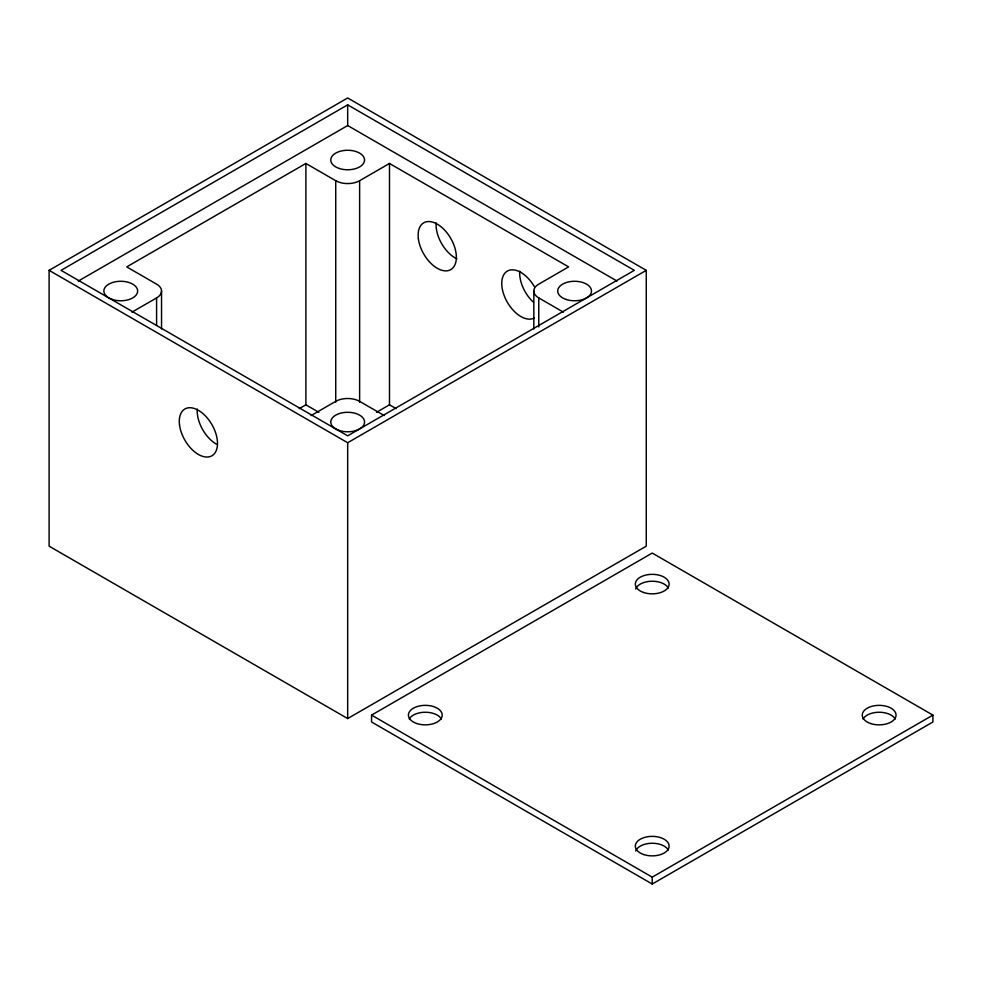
<?xml version="1.0" encoding="UTF-8"?>
<svg xmlns="http://www.w3.org/2000/svg" width="982" height="982" viewBox="0 0 982 982"><rect width="100%" height="100%" fill="white"/><g stroke="black" fill="none" stroke-linecap="round" stroke-linejoin="round"><path stroke-width="1.47" d="M161.539 328.982L161.539 291.028M533.827 328.982L533.827 291.028M49.1 270.345L347.677 97.967L646.266 270.345L646.266 546.164L347.677 718.554L49.1 546.164L49.1 270.345L347.677 442.735L646.266 270.345M347.677 104.853L61.044 270.345L347.677 435.836L634.323 270.345L347.677 104.853L347.677 125.549L617.064 281.073M78.29 281.073L347.677 125.549M538.774 326.945L538.774 297.927A16.89 9.746 0 0 1 538.774 284.142L568.627 266.895L389.486 163.466L359.621 180.713A16.89 9.746 0 0 1 335.734 180.713L305.881 163.466L126.727 266.895L156.592 284.142A16.89 9.746 0 0 1 156.592 297.927L156.592 325.423M131.919 312.166L156.592 297.927M299.24 408.635L305.881 404.805L318.855 412.305M311.073 415.595L335.734 401.356A16.89 9.746 0 0 1 359.621 401.356L384.293 415.595M376.499 412.305L389.486 404.805L396.114 408.635M371.564 715.105L652.232 553.062L932.9 715.105L932.9 721.991L652.232 884.033L371.564 721.991L371.564 715.105L652.232 877.147L932.9 715.105M538.774 297.927L563.435 312.166M652.232 877.147L652.232 884.033M389.486 163.466L389.486 404.805M359.621 180.713L359.621 402.19M347.677 442.735L347.677 718.554M335.734 180.713L335.734 402.19M305.881 163.466L305.881 404.805M216.31 444.11A27.03 15.602 60 0 1 197.272 409.077M533.521 302.321A27.03 15.602 60 0 1 519.736 271.167M534.368 317.886A27.03 15.602 60 0 1 507.35 302.284A27.03 15.602 60 0 1 507.35 271.081A27.03 15.602 60 0 1 534.368 286.683M456.888 258.843A27.03 15.602 60 0 1 436.143 222.902M635.698 588.991A16.89 9.746 0 0 1 651.373 581.246A16.89 9.746 0 0 1 668.325 588.022M863.055 719.033A16.89 9.746 0 0 1 879.16 712.245A16.89 9.746 0 0 1 895.253 719.033M409.212 719.033A16.89 9.746 0 0 1 425.316 712.245A16.89 9.746 0 0 1 441.409 719.033M635.698 851.013A16.89 9.746 0 0 1 651.373 843.268A16.89 9.746 0 0 1 668.325 850.056M339.232 168.462A16.89 9.746 0 0 0 364.567 160.017A16.89 9.746 0 0 0 339.232 151.572A16.89 9.746 0 0 0 339.232 168.462M566.16 299.473A16.89 9.746 0 0 0 591.495 291.028A16.89 9.746 0 0 0 566.16 282.583A16.89 9.746 0 0 0 566.16 299.473M112.316 299.473A16.89 9.746 0 0 0 137.652 291.028A16.89 9.746 0 0 0 112.316 282.583A16.89 9.746 0 0 0 112.316 299.473M339.232 430.484A16.89 9.746 0 0 0 364.567 422.039A16.89 9.746 0 0 0 339.232 413.594A16.89 9.746 0 0 0 339.232 430.484M179.522 424.973A27.03 15.602 60 0 0 210.43 456.47A27.03 15.602 60 0 0 205.213 415.717A27.03 15.602 60 0 0 179.522 424.973M418.381 238.798A27.03 15.602 60 0 0 449.302 270.296A27.03 15.602 60 0 0 444.085 229.543A27.03 15.602 60 0 0 418.381 238.798M643.787 592.539A16.89 9.746 0 0 0 669.123 584.094A16.89 9.746 0 0 0 643.787 575.648A16.89 9.746 0 0 0 643.787 592.539M870.715 723.55A16.89 9.746 0 0 0 896.05 715.105A16.89 9.746 0 0 0 870.715 706.659A16.89 9.746 0 0 0 870.715 723.55M416.871 723.55A16.89 9.746 0 0 0 442.207 715.105A16.89 9.746 0 0 0 416.871 706.659A16.89 9.746 0 0 0 416.871 723.55M643.787 854.561A16.89 9.746 0 0 0 669.123 846.116A16.89 9.746 0 0 0 643.787 837.671A16.89 9.746 0 0 0 643.787 854.561"/></g></svg>
